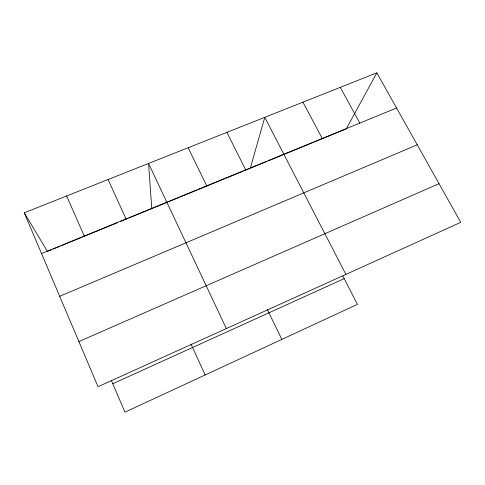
<?xml version="1.0" encoding="UTF-8"?>
<svg xmlns="http://www.w3.org/2000/svg" width="485" height="485" viewBox="0 0 485 485"><rect width="100%" height="100%" fill="white"/><g stroke="black" fill="none" stroke-linecap="round" stroke-linejoin="round"><path stroke-width="0.73" d="M376.827 72.841L24.25 212.806L98.037 386.721L460.75 222.336L376.827 72.841L346.272 128.895L314.874 141.766M112.769 383.75L344.168 278.639M78.879 341.561L439.046 183.669M59.673 296.305L417.227 144.809M41.54 253.558L396.572 108.009M51.622 249.708L47.451 251.418L24.25 212.806M53.01 249.138L59.958 246.289M61.352 245.719L82.201 237.171M82.893 236.886L117.655 222.633M120.444 221.493L127.403 218.638M128.792 218.068L146.191 210.933M147.585 210.363L151.763 208.647L148.568 163.457L226.362 328.563M152.46 208.362L178.25 197.789M179.644 197.213L185.221 194.928M185.925 194.643L197.104 190.059M198.498 189.483L224.367 178.874M225.767 178.304L243.288 171.12M244.689 170.544L250.296 168.246L264.774 117.328L345.884 274.395M250.987 167.962L266.938 161.42M268.326 160.85L282.197 155.164M282.888 154.879L302.361 146.9M303.749 146.331L314.177 142.05M340.294 87.342L359.821 123.075M302.949 102.165L322.252 138.474M342.786 275.959L357.421 304.362L124.96 412.159L111.295 380.325M226.889 132.363L245.695 169.859M267.265 309.454L281.84 339.409M188.162 147.737L206.701 185.846M191.011 344.108L205.155 374.972M108.07 179.535L126.021 218.923M66.639 195.982L84.269 236.037"/></g></svg>
